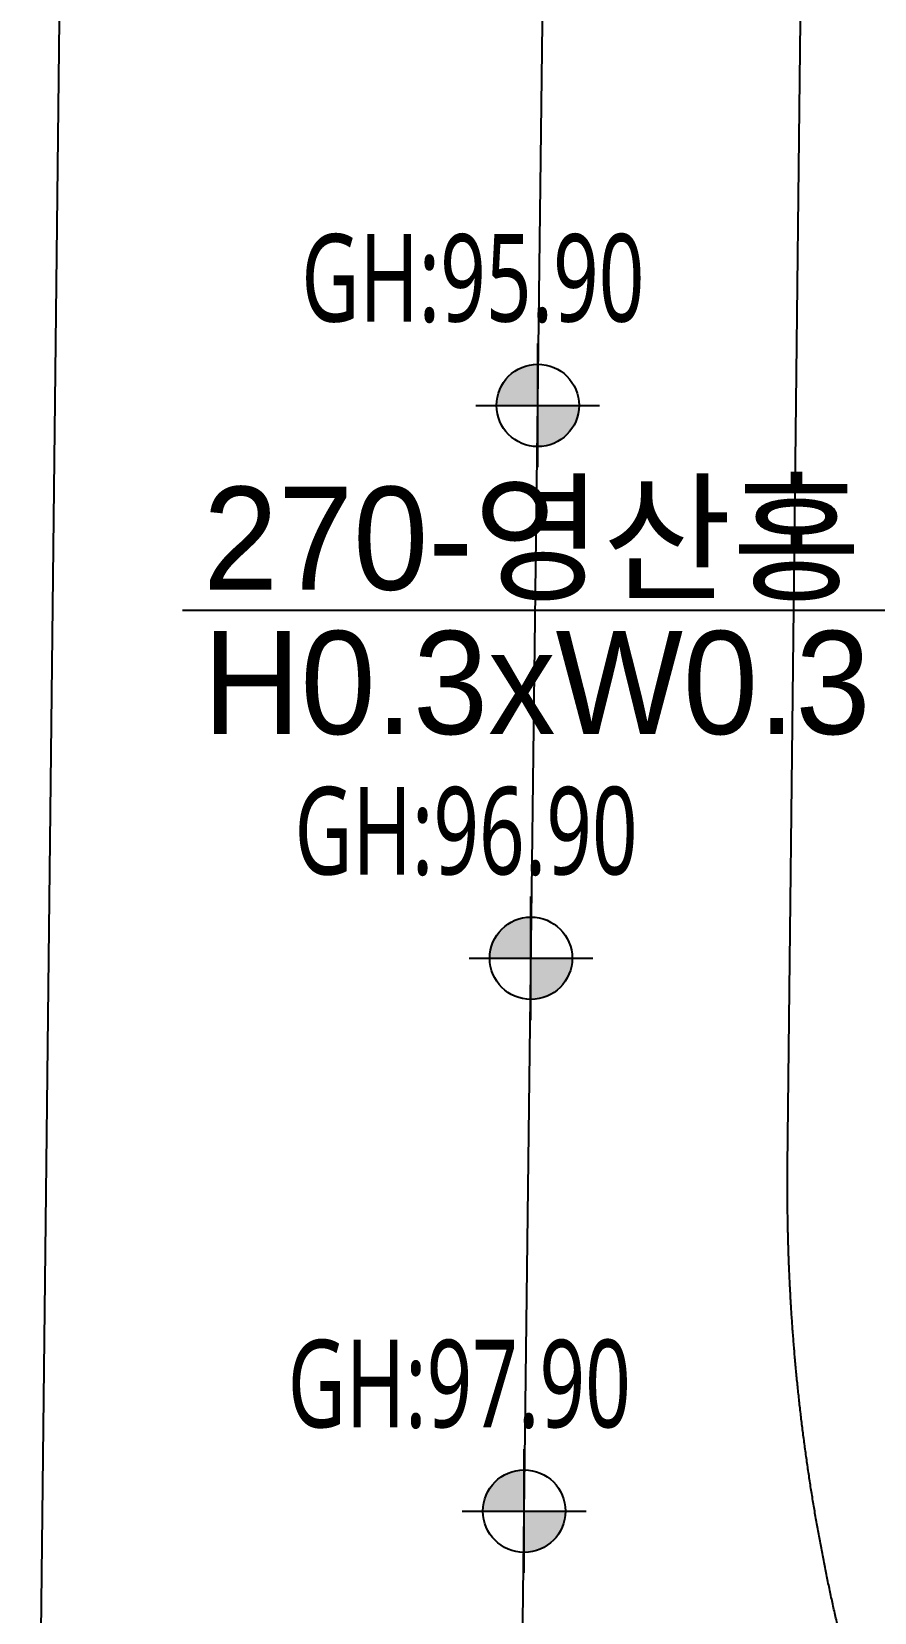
# Model space of a CAD drawing. Header units: millimetres. Extents: x 13387 to 322416, y 10188 to 219730.
# Drawn here: x 13387 to 26459, y 96394 to 120930 of the extents above; entities that cross this region are included whole.
import ezdxf
from ezdxf.enums import TextEntityAlignment as Align
from ezdxf.xclip import XClip

# ---------------------------------------------------------------- set-up
doc = ezdxf.new("R2010")
doc.units = ezdxf.units.MM
doc.header["$LTSCALE"] = 400
doc.header["$XCLIPFRAME"] = 0
doc.linetypes.add('base$0$base$0$CENTER', pattern=[2, 1.25, -0.25, 0.25, -0.25])
for name, color, linetype in [('_관목_Name', 7, 'Continuous'), ('_관목_Size', 7, 'Continuous'), ('_관목_Tag', 7, 'Continuous'), ('base$0$base$0$CE_GH', 240, 'Continuous'), ('base$0$base$0$사업부지', 7, 'Continuous')]:
    doc.layers.add(name, color=color, linetype=linetype)
doc.layers.add('base$0$base$0$CE_GH_TEXT', color=2, linetype='Continuous', lineweight=20)
doc.styles.add('base$0$base$0$나눔고딕N', font='NanumGothic.ttf')
doc.styles.add('Landy', font='')
doc.styles.get("Standard").update_dxf_attribs({"font": 'arial.ttf'})
doc.styles.get('Landy').set_extended_font_data('Dotum')
doc.dimstyles.new('LandyUse_T', dxfattribs={"dimtxt": 2.5, "dimasz": 80, "dimexe": 1.25, "dimexo": 0.625, "dimtad": 1, "dimtxsty": 'Standard', "dimcen": 2.5, "dimadec": 0, "dimazin": 0, "dimtfac": 1, "dimtmove": 0, "dimatfit": 3, "dimfxl": 1, "dimarcsym": 0})

# ---------------------------------------------------------------- blocks, each defined once
blk = doc.blocks.new('base$0$base$0$XREF_BASE$0$A$C5E376D50')
at = {"color": 8}
blk.add_lwpolyline([(374986, 153404, -0.180089), (333337, 157628), (326035, 161222, 0.102992), (299192, 168139), (300158, 168093, -0.148011), (272310, 177969), (248009, 195863), (239404, 202199), (237464, 203627), (223953, 213576, -0.241383), (211743, 238073), (212176, 276367), (195483, 272011, -0.369038), (200555, 266091, -0.003164), (200552, 265424), (199994, 216062, -0.041869), (198408, 199419)], format="xyb", dxfattribs=at)
blk = doc.blocks.new('base$0$base$0$A$C22D04AE8')
at = {"layer": 'base$0$base$0$CE_GH'}
h = blk.add_hatch(color=256, dxfattribs=at)
h.paths.add_polyline_path([(0, 0), (0, 800, 0.414214), (-800, 0)])
h.paths.add_polyline_path([(800, 0), (0, 0), (0, -800, 0.414214)])
for points in [[(0, -1200), (0, 1200)], [(-1200, 0), (1200, 0)]]:
    blk.add_lwpolyline(points, dxfattribs=at)
blk.add_circle((0, 0), 800, dxfattribs=at)
blk = doc.blocks.new('base', base_point=(0, 0))
at = {"layer": 'base$0$base$0$사업부지', "color": 8, "linetype": 'base$0$base$0$CENTER', "ltscale": 150, "flags": 128}
blk.add_lwpolyline([(2525272.1, -1110515.9, 0.0529487), (2511914.4, -1108447.3), (2511914.4, -1108447.3), (2511914.4, -1108447.3), (2512880.1, -1108493.5, -0.1480106), (2482858.3, -1097815.3), (2481131, -1096541), (2470849.7, -1088955.9), (2456963.6, -1078711.4), (2456963.6, -1078711.4), (2453744.8, -1076336.7), (2448035.9, -1072125), (2434377.2, -1062048.2), (2434377.6, -1062048.2), (2425956, -1055835.2, -0.217698), (2420599.7, -1044349.9), (2421054.4, -1007167.3, 0.0428045), (2420300, -996897.9), (2416071.6, -979543.3), (2408961.6, -952194.3)], format="xyb", dxfattribs=at)
ref = blk.add_blockref('base$0$base$0$XREF_BASE$0$A$C5E376D50', (2212998.1, -1272554.8))
XClip(ref).set_block_clipping_path([(154965.4345864058, 162053.3751671459), (438965.4345861674, 383653.3751671459)])
at = {"layer": 'base$0$base$0$CE_GH', "linetype": 'ByBlock', "xscale": 0.8, "yscale": 0.8, "zscale": 0.8}
for p in [(2420865.5, -1022671.4), (2420760.2, -1031252.7), (2420654.9, -1039834.1)]:
    blk.add_blockref('base$0$base$0$A$C22D04AE8', p, dxfattribs=at)
at = {"layer": 'base$0$base$0$CE_GH_TEXT', "color": 2, "lineweight": 20, "style": 'base$0$base$0$나눔고딕N', "width": 0.7}
for s, p in [('GH:95.90', (2417196.8, -1020691.4)), ('GH:96.90', (2417091.5, -1029272.7)), ('GH:97.90', (2416986.2, -1037854.1))]:
    blk.add_text(s, height=1360, dxfattribs=at).set_placement(p, align=Align.MIDDLE_LEFT)
blk = doc.blocks.new('G$CE0093AA2')
ref = blk.add_blockref('base', (-2413015, 1115651))
XClip(ref).set_block_clipping_path([(2413015.1054852898, -1109546.827617452), (2592876.6779239769, -918069.190399006)])
at = {"layer": '_관목_Name', "style": 'Landy'}
blk.add_text('270-영산홍', height=1600, dxfattribs=at).set_placement((2659, 90118))
at = {"layer": '_관목_Size', "style": 'Landy'}
blk.add_text('H0.3xW0.3', height=1600, dxfattribs=at).set_placement((2659, 87878))
at = {"layer": '_관목_Tag'}
blk.add_leader([(23820, 89798), (14847, 89798), (2339, 89798)], dimstyle='LandyUse_T', dxfattribs=at)

msp = doc.modelspace()

# ---------------------------------------------------------------- block references
msp.add_blockref('G$CE0093AA2', (13387, 22149))

doc.saveas('drawing.dxf')
